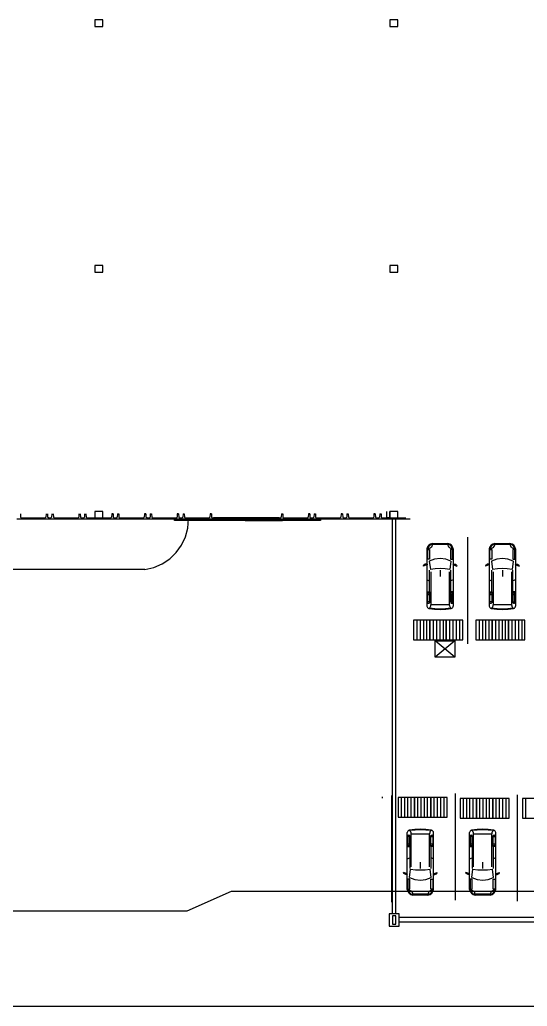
# Model space of a CAD drawing. Header units: metres. Extents: x 2 to 323, y -2 to 254.
# Drawn here: x 108.5 to 139.4, y 7.6 to 67.8 of the extents above; entities that cross this region are included whole.
import ezdxf

# ---------------------------------------------------------------- set-up
doc = ezdxf.new("R2010")
doc.units = ezdxf.units.M
for name, color, linetype in [('0-CARPINTERIA', 7, 'Continuous'), ('0-EST CORTE', 7, 'Continuous'), ('0-MUROS', 7, 'Continuous'), ('0-MUROS EXISTENTES', 7, 'Continuous'), ('0-PROYECCIONES', 7, 'Continuous'), ('0-VISTA-005', 7, 'Continuous'), ('0-VISTA-015', 7, 'Continuous'), ('00', 7, 'Continuous'), ('000 ALE LINEA DE CALLES', 7, 'Continuous'), ('EQ - Pallets', 7, 'Continuous'), ('PDF_2015_FC_1º Etapa_Columnas Nave', 7, 'Continuous')]:
    doc.layers.add(name, color=color, linetype=linetype)

msp = doc.modelspace()

# ---------------------------------------------------------------- linework, layer by layer
for p, q in [((133.653, 35.802), (134.578, 35.802)), ((133.653, 35.752), (134.578, 35.752)), ((137.453, 35.802), (138.378, 35.802)), ((137.453, 35.752), (138.378, 35.752)), ((133.313, 35.469), (133.313, 31.985)), ((134.918, 35.469), (134.918, 31.985)), ((137.113, 35.469), (137.113, 31.985)), ((138.718, 35.469), (138.718, 31.985)), ((133.337, 34.513), (133.091, 34.417)), ((133.452, 34.726), (133.52, 34.222)), ((134.779, 34.726), (134.711, 34.222)), ((134.894, 34.513), (135.141, 34.417)), ((137.137, 34.513), (136.891, 34.417)), ((137.252, 34.726), (137.32, 34.222)), ((138.579, 34.726), (138.511, 34.222)), ((138.694, 34.513), (138.941, 34.417)), ((133.471, 32.829), (133.471, 34.171)), ((133.555, 34.077), (133.555, 32.06)), ((134.116, 34.173), (134.116, 33.786)), ((134.676, 34.077), (134.676, 32.06)), ((134.76, 32.829), (134.76, 34.171)), ((137.271, 32.829), (137.271, 34.171)), ((137.355, 34.077), (137.355, 32.06)), ((137.916, 34.173), (137.916, 33.786)), ((138.476, 34.077), (138.476, 32.06)), ((138.56, 32.829), (138.56, 34.171)), ((133.313, 33.583), (133.471, 33.524)), ((134.918, 33.583), (134.76, 33.524)), ((137.113, 33.583), (137.271, 33.524)), ((138.718, 33.583), (138.56, 33.524)), ((133.337, 32.655), (133.337, 32.171)), ((133.471, 32.655), (133.471, 32.171)), ((134.76, 32.655), (134.76, 32.171)), ((137.137, 32.655), (137.137, 32.171)), ((137.271, 32.655), (137.271, 32.171)), ((138.56, 32.655), (138.56, 32.171)), ((134.676, 32.06), (133.555, 32.06)), ((138.476, 32.06), (137.355, 32.06)), ((133.492, 31.113), (132.492, 31.113)), ((132.492, 31.113), (132.492, 29.913)), ((132.692, 31.113), (132.692, 29.913)), ((132.892, 31.113), (132.892, 29.913)), ((133.092, 31.113), (133.092, 29.913)), ((133.292, 31.113), (133.292, 29.913)), ((133.492, 29.913), (133.492, 31.113)), ((134.492, 31.113), (133.492, 31.113)), ((133.492, 31.113), (133.492, 29.913)), ((133.692, 31.113), (133.692, 29.913)), ((133.892, 31.113), (133.892, 29.913)), ((134.092, 31.113), (134.092, 29.913)), ((134.292, 31.113), (134.292, 29.913)), ((134.492, 29.913), (134.492, 31.113)), ((135.492, 31.113), (134.492, 31.113)), ((134.492, 31.113), (134.492, 29.913)), ((134.692, 31.113), (134.692, 29.913)), ((134.892, 31.113), (134.892, 29.913)), ((135.092, 31.113), (135.092, 29.913)), ((135.292, 31.113), (135.292, 29.913)), ((135.492, 29.913), (135.492, 31.113)), ((137.292, 31.113), (136.292, 31.113)), ((136.292, 31.113), (136.292, 29.913)), ((136.492, 31.113), (136.492, 29.913)), ((136.692, 31.113), (136.692, 29.913)), ((136.892, 31.113), (136.892, 29.913)), ((137.092, 31.113), (137.092, 29.913)), ((137.292, 29.913), (137.292, 31.113)), ((138.292, 31.113), (137.292, 31.113)), ((137.292, 31.113), (137.292, 29.913)), ((137.492, 31.113), (137.492, 29.913)), ((137.692, 31.113), (137.692, 29.913)), ((137.892, 31.113), (137.892, 29.913)), ((138.092, 31.113), (138.092, 29.913)), ((138.292, 29.913), (138.292, 31.113)), ((139.292, 31.113), (138.292, 31.113)), ((138.292, 31.113), (138.292, 29.913)), ((138.492, 31.113), (138.492, 29.913)), ((138.692, 31.113), (138.692, 29.913)), ((138.892, 31.113), (138.892, 29.913)), ((139.092, 31.113), (139.092, 29.913)), ((139.292, 29.913), (139.292, 31.113)), ((132.492, 29.913), (133.492, 29.913)), ((133.492, 29.913), (134.492, 29.913)), ((134.492, 29.913), (135.492, 29.913)), ((136.292, 29.913), (137.292, 29.913)), ((137.292, 29.913), (138.292, 29.913)), ((138.292, 29.913), (139.292, 29.913)), ((131.553, 20.306), (131.553, 19.106)), ((132.553, 20.306), (131.553, 20.306)), ((131.753, 19.106), (131.753, 20.306)), ((131.953, 19.106), (131.953, 20.306)), ((132.153, 19.106), (132.153, 20.306)), ((132.353, 19.106), (132.353, 20.306)), ((132.553, 20.306), (132.553, 19.106)), ((133.553, 20.306), (132.553, 20.306)), ((132.553, 19.106), (132.553, 20.306)), ((132.753, 19.106), (132.753, 20.306)), ((132.953, 19.106), (132.953, 20.306)), ((133.153, 19.106), (133.153, 20.306)), ((133.353, 19.106), (133.353, 20.306)), ((133.553, 20.306), (133.553, 19.106)), ((134.553, 20.306), (133.553, 20.306)), ((133.553, 19.106), (133.553, 20.306)), ((133.753, 19.106), (133.753, 20.306)), ((133.953, 19.106), (133.953, 20.306)), ((134.153, 19.106), (134.153, 20.306)), ((134.353, 19.106), (134.353, 20.306)), ((134.553, 19.106), (134.553, 20.306)), ((135.336, 20.235), (135.336, 19.035)), ((136.336, 20.235), (135.336, 20.235)), ((135.536, 19.035), (135.536, 20.235)), ((135.736, 19.035), (135.736, 20.235)), ((135.936, 19.035), (135.936, 20.235)), ((136.136, 19.035), (136.136, 20.235)), ((136.336, 20.235), (136.336, 19.035)), ((137.336, 20.235), (136.336, 20.235)), ((136.336, 19.035), (136.336, 20.235)), ((136.536, 19.035), (136.536, 20.235)), ((136.736, 19.035), (136.736, 20.235)), ((136.936, 19.035), (136.936, 20.235)), ((137.136, 19.035), (137.136, 20.235)), ((137.336, 20.235), (137.336, 19.035)), ((138.336, 20.235), (137.336, 20.235)), ((137.336, 19.035), (137.336, 20.235)), ((137.536, 19.035), (137.536, 20.235)), ((137.736, 19.035), (137.736, 20.235)), ((137.936, 19.035), (137.936, 20.235)), ((138.136, 19.035), (138.136, 20.235)), ((138.336, 19.035), (138.336, 20.235)), ((139.136, 20.235), (139.136, 19.035)), ((140.136, 20.235), (139.136, 20.235)), ((139.336, 19.035), (139.336, 20.235)), ((131.553, 19.106), (132.553, 19.106)), ((132.553, 19.106), (133.553, 19.106)), ((133.553, 19.106), (134.553, 19.106)), ((135.336, 19.035), (136.336, 19.035)), ((136.336, 19.035), (137.336, 19.035)), ((137.336, 19.035), (138.336, 19.035)), ((139.136, 19.035), (140.136, 19.035)), ((132.11, 14.68), (132.11, 18.164)), ((132.352, 16.072), (132.352, 18.088)), ((132.352, 18.088), (133.473, 18.088)), ((133.473, 16.072), (133.473, 18.088)), ((133.715, 14.68), (133.715, 18.164)), ((135.91, 14.68), (135.91, 18.164)), ((136.152, 16.072), (136.152, 18.088)), ((136.152, 18.088), (137.273, 18.088)), ((137.273, 16.072), (137.273, 18.088)), ((137.515, 14.68), (137.515, 18.164)), ((132.268, 17.493), (132.268, 17.977)), ((133.557, 17.493), (133.557, 17.977)), ((133.691, 17.493), (133.691, 17.977)), ((136.068, 17.493), (136.068, 17.977)), ((137.357, 17.493), (137.357, 17.977)), ((137.491, 17.493), (137.491, 17.977)), ((132.268, 17.32), (132.268, 15.978)), ((133.557, 17.32), (133.557, 15.978)), ((136.068, 17.32), (136.068, 15.978)), ((137.357, 17.32), (137.357, 15.978)), ((132.11, 16.566), (132.268, 16.625)), ((132.912, 15.976), (132.912, 16.362)), ((133.715, 16.566), (133.557, 16.625)), ((135.91, 16.566), (136.068, 16.625)), ((136.712, 15.976), (136.712, 16.362)), ((137.515, 16.566), (137.357, 16.625)), ((132.134, 15.636), (131.887, 15.732)), ((132.249, 15.423), (132.317, 15.926)), ((133.576, 15.423), (133.508, 15.926)), ((133.691, 15.636), (133.937, 15.732)), ((135.934, 15.636), (135.687, 15.732)), ((136.049, 15.423), (136.117, 15.926)), ((137.376, 15.423), (137.308, 15.926)), ((137.491, 15.636), (137.737, 15.732)), ((133.375, 14.396), (132.45, 14.396)), ((133.375, 14.347), (132.45, 14.347)), ((137.175, 14.396), (136.25, 14.396)), ((137.175, 14.347), (136.25, 14.347)), ((131.609, 13.198), (131.009, 13.198)), ((131.009, 13.198), (131.009, 12.458)), ((131.609, 13.198), (131.009, 13.198)), ((131.009, 13.198), (131.009, 12.458)), ((131.609, 13.198), (131.009, 13.198)), ((131.009, 13.198), (131.009, 12.458)), ((131.609, 13.198), (131.009, 13.198)), ((131.009, 13.198), (131.009, 12.458)), ((131.609, 13.198), (131.009, 13.198)), ((131.009, 13.198), (131.009, 12.458)), ((131.609, 13.198), (131.009, 13.198)), ((131.009, 13.198), (131.009, 12.458)), ((131.609, 12.458), (131.609, 13.198)), ((131.609, 12.458), (131.609, 13.198)), ((131.609, 12.458), (131.609, 13.198)), ((131.609, 12.458), (131.609, 13.198)), ((131.609, 12.458), (131.609, 13.198)), ((131.609, 12.458), (131.609, 13.198)), ((131.009, 12.458), (131.609, 12.458)), ((131.009, 12.458), (131.609, 12.458)), ((131.009, 12.458), (131.609, 12.458)), ((131.009, 12.458), (131.609, 12.458)), ((131.009, 12.458), (131.609, 12.458)), ((131.009, 12.458), (131.609, 12.458))]:
    msp.add_line(p, q)
for points in [[(133.653, 35.802), (133.529, 35.765), (133.427, 35.693), (133.352, 35.592), (133.313, 35.469)], [(133.653, 35.752), (133.541, 35.717), (133.446, 35.652), (133.375, 35.562), (133.332, 35.453)], [(133.366, 35.522), (133.419, 35.518), (133.47, 35.525), (133.519, 35.542), (133.563, 35.571), (133.6, 35.608), (133.628, 35.652), (133.646, 35.7), (133.653, 35.752)], [(134.918, 35.469), (134.879, 35.592), (134.804, 35.693), (134.702, 35.765), (134.578, 35.802)], [(134.9, 35.453), (134.857, 35.562), (134.785, 35.652), (134.69, 35.717), (134.578, 35.752)], [(134.578, 35.752), (134.585, 35.7), (134.603, 35.652), (134.631, 35.608), (134.668, 35.571), (134.712, 35.542), (134.761, 35.525), (134.812, 35.518), (134.865, 35.522)], [(137.453, 35.802), (137.329, 35.765), (137.227, 35.693), (137.152, 35.592), (137.113, 35.469)], [(137.453, 35.752), (137.341, 35.717), (137.246, 35.652), (137.175, 35.562), (137.132, 35.453)], [(137.166, 35.522), (137.219, 35.518), (137.27, 35.525), (137.319, 35.542), (137.363, 35.571), (137.4, 35.608), (137.428, 35.652), (137.446, 35.7), (137.453, 35.752)], [(138.718, 35.469), (138.679, 35.592), (138.604, 35.693), (138.502, 35.765), (138.378, 35.802)], [(138.7, 35.453), (138.657, 35.562), (138.585, 35.652), (138.49, 35.717), (138.378, 35.752)], [(138.378, 35.752), (138.385, 35.7), (138.403, 35.652), (138.431, 35.608), (138.468, 35.571), (138.512, 35.542), (138.561, 35.525), (138.612, 35.518), (138.665, 35.522)], [(133.337, 34.513), (133.317, 34.535), (133.282, 34.547), (133.237, 34.546), (133.187, 34.533), (133.141, 34.509), (133.108, 34.479), (133.09, 34.447), (133.091, 34.417)], [(134.779, 34.726), (134.455, 34.847), (134.116, 34.888), (133.777, 34.847), (133.452, 34.726)], [(134.894, 34.513), (134.914, 34.535), (134.949, 34.547), (134.994, 34.546), (135.044, 34.533), (135.09, 34.509), (135.123, 34.479), (135.141, 34.447), (135.141, 34.417)], [(137.137, 34.513), (137.117, 34.535), (137.082, 34.547), (137.037, 34.546), (136.987, 34.533), (136.941, 34.509), (136.908, 34.479), (136.89, 34.447), (136.891, 34.417)], [(138.579, 34.726), (138.255, 34.847), (137.916, 34.888), (137.577, 34.847), (137.252, 34.726)], [(138.694, 34.513), (138.714, 34.535), (138.749, 34.547), (138.794, 34.546), (138.844, 34.533), (138.89, 34.509), (138.923, 34.479), (138.941, 34.447), (138.941, 34.417)], [(134.711, 34.222), (134.414, 34.259), (134.116, 34.271), (133.817, 34.259), (133.52, 34.222)], [(138.511, 34.222), (138.214, 34.259), (137.916, 34.271), (137.617, 34.259), (137.32, 34.222)], [(133.313, 32.757), (133.357, 32.763), (133.399, 32.777), (133.437, 32.8), (133.471, 32.829)], [(133.471, 32.655), (133.438, 32.669), (133.404, 32.673), (133.37, 32.669), (133.337, 32.655)], [(134.76, 32.829), (134.794, 32.8), (134.832, 32.777), (134.874, 32.763), (134.918, 32.757)], [(134.894, 32.655), (134.861, 32.669), (134.827, 32.673), (134.793, 32.669), (134.76, 32.655)], [(137.113, 32.757), (137.157, 32.763), (137.199, 32.777), (137.237, 32.8), (137.271, 32.829)], [(137.271, 32.655), (137.238, 32.669), (137.204, 32.673), (137.17, 32.669), (137.137, 32.655)], [(138.56, 32.829), (138.594, 32.8), (138.632, 32.777), (138.674, 32.763), (138.718, 32.757)], [(138.694, 32.655), (138.661, 32.669), (138.627, 32.673), (138.593, 32.669), (138.56, 32.655)], [(133.313, 31.985), (133.325, 31.937), (133.351, 31.895), (133.388, 31.863), (133.434, 31.843)], [(133.337, 32.171), (133.37, 32.158), (133.404, 32.154), (133.438, 32.158), (133.471, 32.171)], [(133.46, 31.87), (133.501, 31.907), (133.532, 31.953), (133.55, 32.005), (133.555, 32.06)], [(134.676, 32.06), (134.681, 32.005), (134.7, 31.953), (134.73, 31.907), (134.772, 31.87)], [(134.76, 32.171), (134.793, 32.158), (134.827, 32.154), (134.861, 32.158), (134.894, 32.171)], [(134.797, 31.843), (134.843, 31.863), (134.88, 31.895), (134.906, 31.937), (134.918, 31.985)], [(137.113, 31.985), (137.125, 31.937), (137.151, 31.895), (137.188, 31.863), (137.234, 31.843)], [(137.137, 32.171), (137.17, 32.158), (137.204, 32.154), (137.238, 32.158), (137.271, 32.171)], [(137.26, 31.87), (137.301, 31.907), (137.332, 31.953), (137.35, 32.005), (137.355, 32.06)], [(138.476, 32.06), (138.481, 32.005), (138.5, 31.953), (138.53, 31.907), (138.572, 31.87)], [(138.56, 32.171), (138.593, 32.158), (138.627, 32.154), (138.661, 32.158), (138.694, 32.171)], [(138.597, 31.843), (138.643, 31.863), (138.68, 31.895), (138.706, 31.937), (138.718, 31.985)], [(133.434, 31.843), (133.774, 31.792), (134.116, 31.776), (134.458, 31.792), (134.797, 31.843)], [(133.46, 31.87), (133.787, 31.833), (134.116, 31.821), (134.444, 31.833), (134.772, 31.87)], [(137.234, 31.843), (137.574, 31.792), (137.916, 31.776), (138.258, 31.792), (138.597, 31.843)], [(137.26, 31.87), (137.587, 31.833), (137.916, 31.821), (138.244, 31.833), (138.572, 31.87)], [(132.231, 18.306), (132.185, 18.286), (132.148, 18.254), (132.122, 18.212), (132.11, 18.164)], [(133.594, 18.306), (133.254, 18.356), (132.912, 18.373), (132.57, 18.356), (132.231, 18.306)], [(133.568, 18.279), (133.241, 18.315), (132.912, 18.328), (132.584, 18.315), (132.256, 18.279)], [(132.352, 18.088), (132.347, 18.144), (132.328, 18.196), (132.298, 18.241), (132.256, 18.279)], [(133.568, 18.279), (133.527, 18.241), (133.496, 18.196), (133.478, 18.144), (133.473, 18.088)], [(133.715, 18.164), (133.703, 18.212), (133.677, 18.254), (133.64, 18.286), (133.594, 18.306)], [(136.031, 18.306), (135.985, 18.286), (135.948, 18.254), (135.922, 18.212), (135.91, 18.164)], [(137.394, 18.306), (137.054, 18.356), (136.712, 18.373), (136.37, 18.356), (136.031, 18.306)], [(137.368, 18.279), (137.041, 18.315), (136.712, 18.328), (136.384, 18.315), (136.056, 18.279)], [(136.152, 18.088), (136.147, 18.144), (136.128, 18.196), (136.098, 18.241), (136.056, 18.279)], [(137.368, 18.279), (137.327, 18.241), (137.296, 18.196), (137.278, 18.144), (137.273, 18.088)], [(137.515, 18.164), (137.503, 18.212), (137.477, 18.254), (137.44, 18.286), (137.394, 18.306)], [(132.268, 17.977), (132.235, 17.991), (132.201, 17.995), (132.167, 17.991), (132.134, 17.977)], [(132.134, 17.493), (132.167, 17.48), (132.201, 17.476), (132.235, 17.48), (132.268, 17.493)], [(133.691, 17.977), (133.658, 17.991), (133.624, 17.995), (133.589, 17.991), (133.557, 17.977)], [(133.557, 17.493), (133.589, 17.48), (133.624, 17.476), (133.658, 17.48), (133.691, 17.493)], [(136.068, 17.977), (136.035, 17.991), (136.001, 17.995), (135.967, 17.991), (135.934, 17.977)], [(135.934, 17.493), (135.967, 17.48), (136.001, 17.476), (136.035, 17.48), (136.068, 17.493)], [(137.491, 17.977), (137.458, 17.991), (137.424, 17.995), (137.389, 17.991), (137.357, 17.977)], [(137.357, 17.493), (137.389, 17.48), (137.424, 17.476), (137.458, 17.48), (137.491, 17.493)], [(132.268, 17.32), (132.234, 17.349), (132.196, 17.371), (132.154, 17.386), (132.11, 17.392)], [(133.715, 17.392), (133.671, 17.386), (133.629, 17.371), (133.591, 17.349), (133.557, 17.32)], [(136.068, 17.32), (136.034, 17.349), (135.996, 17.371), (135.954, 17.386), (135.91, 17.392)], [(137.515, 17.392), (137.471, 17.386), (137.429, 17.371), (137.391, 17.349), (137.357, 17.32)], [(132.134, 15.636), (132.114, 15.613), (132.079, 15.602), (132.034, 15.603), (131.984, 15.616), (131.938, 15.64), (131.905, 15.67), (131.887, 15.702), (131.887, 15.732)], [(132.317, 15.926), (132.614, 15.89), (132.912, 15.878), (133.211, 15.89), (133.508, 15.926)], [(133.691, 15.636), (133.711, 15.613), (133.746, 15.602), (133.791, 15.603), (133.841, 15.616), (133.887, 15.64), (133.92, 15.67), (133.938, 15.702), (133.937, 15.732)], [(135.934, 15.636), (135.914, 15.613), (135.879, 15.602), (135.834, 15.603), (135.784, 15.616), (135.738, 15.64), (135.705, 15.67), (135.687, 15.702), (135.687, 15.732)], [(136.117, 15.926), (136.414, 15.89), (136.712, 15.878), (137.011, 15.89), (137.308, 15.926)], [(137.491, 15.636), (137.511, 15.613), (137.546, 15.602), (137.591, 15.603), (137.641, 15.616), (137.687, 15.64), (137.72, 15.67), (137.738, 15.702), (137.737, 15.732)], [(132.249, 15.423), (132.573, 15.302), (132.912, 15.261), (133.251, 15.302), (133.576, 15.423)], [(136.049, 15.423), (136.373, 15.302), (136.712, 15.261), (137.051, 15.302), (137.376, 15.423)], [(132.11, 14.68), (132.149, 14.557), (132.224, 14.456), (132.326, 14.384), (132.45, 14.347)], [(132.128, 14.696), (132.171, 14.587), (132.243, 14.497), (132.338, 14.432), (132.45, 14.396)], [(132.45, 14.396), (132.443, 14.448), (132.425, 14.497), (132.397, 14.541), (132.36, 14.578), (132.316, 14.606), (132.267, 14.624), (132.216, 14.631), (132.163, 14.627)], [(133.375, 14.396), (133.487, 14.432), (133.582, 14.497), (133.653, 14.587), (133.696, 14.696)], [(133.375, 14.347), (133.499, 14.384), (133.601, 14.456), (133.676, 14.557), (133.715, 14.68)], [(133.662, 14.627), (133.609, 14.631), (133.558, 14.624), (133.509, 14.606), (133.465, 14.578), (133.428, 14.541), (133.4, 14.497), (133.382, 14.448), (133.375, 14.396)], [(135.91, 14.68), (135.949, 14.557), (136.024, 14.456), (136.126, 14.384), (136.25, 14.347)], [(135.928, 14.696), (135.971, 14.587), (136.043, 14.497), (136.138, 14.432), (136.25, 14.396)], [(136.25, 14.396), (136.243, 14.448), (136.225, 14.497), (136.197, 14.541), (136.16, 14.578), (136.116, 14.606), (136.067, 14.624), (136.016, 14.631), (135.963, 14.627)], [(137.175, 14.396), (137.287, 14.432), (137.382, 14.497), (137.453, 14.587), (137.496, 14.696)], [(137.175, 14.347), (137.299, 14.384), (137.401, 14.456), (137.476, 14.557), (137.515, 14.68)], [(137.462, 14.627), (137.409, 14.631), (137.358, 14.624), (137.309, 14.606), (137.265, 14.578), (137.228, 14.541), (137.2, 14.497), (137.182, 14.448), (137.175, 14.396)]]:
    msp.add_lwpolyline(points)
for points in [[(133.476, 35.444), (133.476, 34.836), (133.356, 34.836), (133.356, 35.444), (133.476, 35.444)], [(134.756, 35.444), (134.756, 34.836), (134.876, 34.836), (134.876, 35.444), (134.756, 35.444)], [(137.276, 35.444), (137.276, 34.836), (137.156, 34.836), (137.156, 35.444), (137.276, 35.444)], [(138.556, 35.444), (138.556, 34.836), (138.676, 34.836), (138.676, 35.444), (138.556, 35.444)], [(133.476, 32.844), (133.476, 32.236), (133.356, 32.236), (133.356, 32.844), (133.476, 32.844)], [(134.756, 32.844), (134.756, 32.236), (134.876, 32.236), (134.876, 32.844), (134.756, 32.844)], [(137.276, 32.844), (137.276, 32.236), (137.156, 32.236), (137.156, 32.844), (137.276, 32.844)], [(138.556, 32.844), (138.556, 32.236), (138.676, 32.236), (138.676, 32.844), (138.556, 32.844)], [(132.272, 17.305), (132.272, 17.912), (132.152, 17.912), (132.152, 17.305), (132.272, 17.305)], [(133.552, 17.305), (133.552, 17.912), (133.672, 17.912), (133.672, 17.305), (133.552, 17.305)], [(136.072, 17.305), (136.072, 17.912), (135.952, 17.912), (135.952, 17.305), (136.072, 17.305)], [(137.352, 17.305), (137.352, 17.912), (137.472, 17.912), (137.472, 17.305), (137.352, 17.305)], [(132.272, 14.705), (132.272, 15.312), (132.152, 15.312), (132.152, 14.705), (132.272, 14.705)], [(133.552, 14.705), (133.552, 15.312), (133.672, 15.312), (133.672, 14.705), (133.552, 14.705)], [(136.072, 14.705), (136.072, 15.312), (135.952, 15.312), (135.952, 14.705), (136.072, 14.705)], [(137.352, 14.705), (137.352, 15.312), (137.472, 15.312), (137.472, 14.705), (137.352, 14.705)]]:
    msp.add_lwpolyline(points, close=True)
at = {"layer": '0-CARPINTERIA'}
for points in [[(122.221, 37.201), (120.096, 37.201), (120.096, 37.241), (122.221, 37.241), (122.221, 37.201)], [(122.221, 37.201), (124.496, 37.201), (124.496, 37.241), (122.221, 37.241), (122.221, 37.201)], [(122.221, 37.201), (124.496, 37.201), (124.496, 37.241), (122.221, 37.241), (122.221, 37.201)]]:
    msp.add_lwpolyline(points, close=True, dxfattribs=at)
at = {"layer": '0-EST CORTE'}
for p, q in [((113.546, 52.761), (113.046, 52.761)), ((113.046, 52.761), (113.046, 52.361)), ((113.546, 52.761), (113.046, 52.761)), ((113.046, 52.761), (113.046, 52.361)), ((113.546, 52.361), (113.546, 52.761)), ((113.546, 52.361), (113.546, 52.761)), ((113.046, 52.361), (113.546, 52.361)), ((113.046, 52.361), (113.546, 52.361)), ((131.046, 37.361), (130.846, 37.361))]:
    msp.add_line(p, q, dxfattribs=at)
for points in [[(113.046, 67.361), (113.546, 67.361), (113.546, 67.761), (113.046, 67.761), (113.046, 67.361)], [(113.046, 67.361), (113.546, 67.361), (113.546, 67.761), (113.046, 67.761), (113.046, 67.361)], [(113.046, 67.361), (113.546, 67.361), (113.546, 67.761), (113.046, 67.761), (113.046, 67.361)], [(113.046, 67.361), (113.546, 67.361), (113.546, 67.761), (113.046, 67.761), (113.046, 67.361)], [(113.046, 67.361), (113.546, 67.361), (113.546, 67.761), (113.046, 67.761), (113.046, 67.361)], [(131.046, 67.361), (131.546, 67.361), (131.546, 67.761), (131.046, 67.761), (131.046, 67.361)], [(131.046, 67.361), (131.546, 67.361), (131.546, 67.761), (131.046, 67.761), (131.046, 67.361)], [(131.046, 67.361), (131.546, 67.361), (131.546, 67.761), (131.046, 67.761), (131.046, 67.361)], [(131.046, 67.361), (131.546, 67.361), (131.546, 67.761), (131.046, 67.761), (131.046, 67.361)], [(131.046, 67.361), (131.546, 67.361), (131.546, 67.761), (131.046, 67.761), (131.046, 67.361)], [(113.046, 52.361), (113.546, 52.361), (113.546, 52.761), (113.046, 52.761), (113.046, 52.361)], [(113.046, 52.361), (113.546, 52.361), (113.546, 52.761), (113.046, 52.761), (113.046, 52.361)], [(113.046, 52.361), (113.546, 52.361), (113.546, 52.761), (113.046, 52.761), (113.046, 52.361)], [(113.046, 52.361), (113.546, 52.361), (113.546, 52.761), (113.046, 52.761), (113.046, 52.361)], [(113.046, 52.361), (113.546, 52.361), (113.546, 52.761), (113.046, 52.761), (113.046, 52.361)], [(113.046, 52.361), (113.546, 52.361), (113.546, 52.761), (113.046, 52.761), (113.046, 52.361)], [(113.046, 52.361), (113.546, 52.361), (113.546, 52.761), (113.046, 52.761), (113.046, 52.361)], [(131.046, 52.361), (131.546, 52.361), (131.546, 52.761), (131.046, 52.761), (131.046, 52.361)], [(131.046, 52.361), (131.546, 52.361), (131.546, 52.761), (131.046, 52.761), (131.046, 52.361)], [(131.046, 52.361), (131.546, 52.361), (131.546, 52.761), (131.046, 52.761), (131.046, 52.361)], [(131.046, 52.361), (131.546, 52.361), (131.546, 52.761), (131.046, 52.761), (131.046, 52.361)], [(131.046, 52.361), (131.546, 52.361), (131.546, 52.761), (131.046, 52.761), (131.046, 52.361)], [(113.046, 37.361), (113.546, 37.361), (113.546, 37.761), (113.046, 37.761), (113.046, 37.361)], [(113.046, 37.361), (113.546, 37.361), (113.546, 37.761), (113.046, 37.761), (113.046, 37.361)], [(113.046, 37.361), (113.546, 37.361), (113.546, 37.761), (113.046, 37.761), (113.046, 37.361)], [(113.046, 37.361), (113.546, 37.361), (113.546, 37.761), (113.046, 37.761), (113.046, 37.361)], [(113.046, 37.361), (113.546, 37.361), (113.546, 37.761), (113.046, 37.761), (113.046, 37.361)], [(131.046, 37.361), (131.546, 37.361), (131.546, 37.761), (131.046, 37.761), (131.046, 37.361)], [(131.046, 37.361), (131.546, 37.361), (131.546, 37.761), (131.046, 37.761), (131.046, 37.361)], [(131.046, 37.361), (131.546, 37.361), (131.546, 37.761), (131.046, 37.761), (131.046, 37.361)], [(131.046, 37.361), (131.546, 37.361), (131.546, 37.761), (131.046, 37.761), (131.046, 37.361)], [(131.046, 37.361), (131.546, 37.361), (131.546, 37.761), (131.046, 37.761), (131.046, 37.361)]]:
    msp.add_lwpolyline(points, close=True, dxfattribs=at)
at = {"layer": '0-MUROS'}
msp.add_line((131.146, 67.761), (131.046, 67.761), dxfattribs=at)
msp.add_line((131.146, 67.761), (131.046, 67.761), dxfattribs=at)
at = {"layer": '0-MUROS EXISTENTES'}
for p, q in [((131.046, 67.761), (131.046, 67.764)), ((108.511, 37.611), (108.523, 37.401)), ((108.511, 37.611), (108.523, 37.401)), ((108.523, 37.401), (108.566, 37.361)), ((108.523, 37.401), (108.566, 37.361)), ((108.566, 37.361), (110.026, 37.361)), ((108.566, 37.361), (110.026, 37.361)), ((110.068, 37.401), (110.026, 37.361)), ((110.068, 37.401), (110.026, 37.361)), ((110.081, 37.611), (110.068, 37.401)), ((110.081, 37.611), (110.068, 37.401)), ((110.161, 37.611), (110.173, 37.401)), ((110.161, 37.611), (110.173, 37.401)), ((110.216, 37.361), (110.173, 37.401)), ((110.216, 37.361), (110.173, 37.401)), ((110.216, 37.361), (110.296, 37.361)), ((110.216, 37.361), (110.296, 37.361)), ((110.296, 37.311), (110.296, 37.361)), ((110.296, 37.361), (110.376, 37.361)), ((110.296, 37.311), (110.296, 37.361)), ((110.296, 37.311), (110.296, 37.361)), ((110.296, 37.361), (110.376, 37.361)), ((110.296, 37.311), (110.296, 37.361)), ((110.376, 37.361), (110.418, 37.401)), ((110.376, 37.361), (110.418, 37.401)), ((110.431, 37.611), (110.418, 37.401)), ((110.431, 37.611), (110.418, 37.401)), ((110.511, 37.611), (110.523, 37.401)), ((110.511, 37.611), (110.523, 37.401)), ((110.523, 37.401), (110.566, 37.361)), ((110.523, 37.401), (110.566, 37.361)), ((110.566, 37.361), (112.026, 37.361)), ((110.566, 37.361), (112.026, 37.361)), ((112.068, 37.401), (112.026, 37.361)), ((112.068, 37.401), (112.026, 37.361)), ((112.081, 37.611), (112.068, 37.401)), ((112.081, 37.611), (112.068, 37.401)), ((112.161, 37.611), (112.173, 37.401)), ((112.161, 37.611), (112.173, 37.401)), ((112.216, 37.361), (112.173, 37.401)), ((112.216, 37.361), (112.173, 37.401)), ((112.216, 37.361), (112.296, 37.361)), ((112.216, 37.361), (112.296, 37.361)), ((112.296, 37.311), (112.296, 37.361)), ((112.296, 37.311), (112.296, 37.361)), ((112.296, 37.361), (112.376, 37.361)), ((112.296, 37.311), (112.296, 37.361)), ((112.296, 37.311), (112.296, 37.361)), ((112.296, 37.361), (112.376, 37.361)), ((112.376, 37.361), (112.418, 37.401)), ((112.376, 37.361), (112.418, 37.401)), ((112.431, 37.611), (112.418, 37.401)), ((112.431, 37.611), (112.418, 37.401)), ((112.511, 37.611), (112.523, 37.401)), ((112.511, 37.611), (112.523, 37.401)), ((112.523, 37.401), (112.566, 37.361)), ((112.523, 37.401), (112.566, 37.361)), ((112.566, 37.361), (114.026, 37.361)), ((112.566, 37.361), (114.026, 37.361)), ((114.068, 37.401), (114.026, 37.361)), ((114.068, 37.401), (114.026, 37.361)), ((114.081, 37.611), (114.068, 37.401)), ((114.081, 37.611), (114.068, 37.401)), ((114.161, 37.611), (114.081, 37.611)), ((114.161, 37.611), (114.081, 37.611)), ((114.161, 37.611), (114.173, 37.401)), ((114.161, 37.611), (114.173, 37.401)), ((114.216, 37.361), (114.173, 37.401)), ((114.216, 37.361), (114.173, 37.401)), ((114.216, 37.361), (114.296, 37.361)), ((114.216, 37.361), (114.296, 37.361)), ((114.296, 37.311), (114.296, 37.361)), ((114.296, 37.361), (114.376, 37.361)), ((114.296, 37.311), (114.296, 37.361)), ((114.296, 37.311), (114.296, 37.361)), ((114.296, 37.361), (114.376, 37.361)), ((114.296, 37.311), (114.296, 37.361)), ((114.376, 37.361), (114.418, 37.401)), ((114.376, 37.361), (114.418, 37.401)), ((114.431, 37.611), (114.418, 37.401)), ((114.431, 37.611), (114.418, 37.401)), ((114.431, 37.611), (114.511, 37.611)), ((114.431, 37.611), (114.511, 37.611)), ((114.511, 37.611), (114.523, 37.401)), ((114.511, 37.611), (114.523, 37.401)), ((114.523, 37.401), (114.566, 37.361)), ((114.523, 37.401), (114.566, 37.361)), ((114.566, 37.361), (116.026, 37.361)), ((114.566, 37.361), (116.026, 37.361)), ((116.068, 37.401), (116.026, 37.361)), ((116.068, 37.401), (116.026, 37.361)), ((116.081, 37.611), (116.068, 37.401)), ((116.081, 37.611), (116.068, 37.401)), ((116.161, 37.611), (116.081, 37.611)), ((116.161, 37.611), (116.081, 37.611)), ((116.161, 37.611), (116.173, 37.401)), ((116.161, 37.611), (116.173, 37.401)), ((116.216, 37.361), (116.173, 37.401)), ((116.216, 37.361), (116.173, 37.401)), ((116.216, 37.361), (116.296, 37.361)), ((116.216, 37.361), (116.296, 37.361)), ((116.296, 37.311), (116.296, 37.361)), ((116.296, 37.361), (116.376, 37.361)), ((116.296, 37.311), (116.296, 37.361)), ((116.296, 37.311), (116.296, 37.361)), ((116.296, 37.361), (116.376, 37.361)), ((116.296, 37.311), (116.296, 37.361)), ((116.376, 37.361), (116.418, 37.401)), ((116.376, 37.361), (116.418, 37.401)), ((116.431, 37.611), (116.418, 37.401)), ((116.431, 37.611), (116.418, 37.401)), ((116.431, 37.611), (116.511, 37.611)), ((116.431, 37.611), (116.511, 37.611)), ((116.511, 37.611), (116.523, 37.401)), ((116.511, 37.611), (116.523, 37.401)), ((116.523, 37.401), (116.566, 37.361)), ((116.523, 37.401), (116.566, 37.361)), ((116.566, 37.361), (118.026, 37.361)), ((116.566, 37.361), (118.026, 37.361)), ((118.068, 37.401), (118.026, 37.361)), ((118.068, 37.401), (118.026, 37.361)), ((118.081, 37.611), (118.068, 37.401)), ((118.081, 37.611), (118.068, 37.401)), ((118.161, 37.611), (118.081, 37.611)), ((118.161, 37.611), (118.081, 37.611)), ((118.161, 37.611), (118.173, 37.401)), ((118.161, 37.611), (118.173, 37.401)), ((118.216, 37.361), (118.173, 37.401)), ((118.216, 37.361), (118.173, 37.401)), ((118.216, 37.361), (118.296, 37.361)), ((118.216, 37.361), (118.296, 37.361)), ((118.296, 37.311), (118.296, 37.361)), ((118.296, 37.361), (118.376, 37.361)), ((118.296, 37.311), (118.296, 37.361)), ((118.296, 37.311), (118.296, 37.361)), ((118.296, 37.361), (118.376, 37.361)), ((118.296, 37.311), (118.296, 37.361)), ((118.376, 37.361), (118.418, 37.401)), ((118.376, 37.361), (118.418, 37.401)), ((118.431, 37.611), (118.418, 37.401)), ((118.431, 37.611), (118.418, 37.401)), ((118.431, 37.611), (118.511, 37.611)), ((118.431, 37.611), (118.511, 37.611)), ((118.511, 37.611), (118.523, 37.401)), ((118.511, 37.611), (118.523, 37.401)), ((118.523, 37.401), (118.566, 37.361)), ((118.523, 37.401), (118.566, 37.361)), ((118.566, 37.361), (120.026, 37.361)), ((118.566, 37.361), (120.026, 37.361)), ((120.068, 37.401), (120.026, 37.361)), ((120.068, 37.401), (120.026, 37.361)), ((120.081, 37.611), (120.068, 37.401)), ((120.081, 37.611), (120.068, 37.401)), ((120.161, 37.611), (120.081, 37.611)), ((120.161, 37.611), (120.081, 37.611)), ((120.161, 37.611), (120.173, 37.401)), ((120.161, 37.611), (120.173, 37.401)), ((120.216, 37.361), (120.173, 37.401)), ((120.216, 37.361), (120.173, 37.401)), ((120.216, 37.361), (120.296, 37.361)), ((120.216, 37.361), (120.296, 37.361)), ((120.296, 37.311), (120.296, 37.361)), ((120.296, 37.311), (120.296, 37.361)), ((120.296, 37.311), (120.296, 37.361)), ((120.296, 37.311), (120.296, 37.361)), ((124.296, 37.361), (120.296, 37.361)), ((124.296, 37.311), (124.296, 37.361)), ((124.296, 37.361), (124.376, 37.361)), ((124.296, 37.311), (124.296, 37.361)), ((124.296, 37.361), (124.376, 37.361)), ((124.376, 37.361), (124.418, 37.401)), ((124.376, 37.361), (124.418, 37.401)), ((124.431, 37.611), (124.418, 37.401)), ((124.431, 37.611), (124.418, 37.401)), ((124.431, 37.611), (124.511, 37.611)), ((124.431, 37.611), (124.511, 37.611)), ((124.511, 37.611), (124.523, 37.401)), ((124.511, 37.611), (124.523, 37.401)), ((124.523, 37.401), (124.566, 37.361)), ((124.523, 37.401), (124.566, 37.361)), ((124.566, 37.361), (126.026, 37.361)), ((124.566, 37.361), (126.026, 37.361)), ((126.068, 37.401), (126.026, 37.361)), ((126.068, 37.401), (126.026, 37.361)), ((126.081, 37.611), (126.068, 37.401)), ((126.081, 37.611), (126.068, 37.401)), ((126.161, 37.611), (126.081, 37.611)), ((126.161, 37.611), (126.081, 37.611)), ((126.161, 37.611), (126.173, 37.401)), ((126.161, 37.611), (126.173, 37.401)), ((126.216, 37.361), (126.173, 37.401)), ((126.216, 37.361), (126.173, 37.401)), ((126.216, 37.361), (126.296, 37.361)), ((126.216, 37.361), (126.296, 37.361)), ((126.296, 37.311), (126.296, 37.361)), ((126.296, 37.361), (126.376, 37.361)), ((126.296, 37.311), (126.296, 37.361)), ((126.296, 37.311), (126.296, 37.361)), ((126.296, 37.361), (126.376, 37.361)), ((126.296, 37.311), (126.296, 37.361)), ((126.376, 37.361), (126.418, 37.401)), ((126.376, 37.361), (126.418, 37.401)), ((126.431, 37.611), (126.418, 37.401)), ((126.431, 37.611), (126.418, 37.401)), ((126.431, 37.611), (126.511, 37.611)), ((126.431, 37.611), (126.511, 37.611)), ((126.511, 37.611), (126.523, 37.401)), ((126.511, 37.611), (126.523, 37.401)), ((126.523, 37.401), (126.566, 37.361)), ((126.523, 37.401), (126.566, 37.361)), ((126.566, 37.361), (128.026, 37.361)), ((126.566, 37.361), (128.026, 37.361)), ((128.068, 37.401), (128.026, 37.361)), ((128.068, 37.401), (128.026, 37.361)), ((128.081, 37.611), (128.068, 37.401)), ((128.081, 37.611), (128.068, 37.401)), ((128.161, 37.611), (128.081, 37.611)), ((128.161, 37.611), (128.081, 37.611)), ((128.161, 37.611), (128.173, 37.401)), ((128.161, 37.611), (128.173, 37.401)), ((128.216, 37.361), (128.173, 37.401)), ((128.216, 37.361), (128.173, 37.401)), ((128.216, 37.361), (128.296, 37.361)), ((128.216, 37.361), (128.296, 37.361)), ((128.296, 37.311), (128.296, 37.361)), ((128.296, 37.311), (128.296, 37.361)), ((128.296, 37.361), (128.376, 37.361)), ((128.296, 37.311), (128.296, 37.361)), ((128.296, 37.311), (128.296, 37.361)), ((128.296, 37.361), (128.376, 37.361)), ((128.376, 37.361), (128.418, 37.401)), ((128.376, 37.361), (128.418, 37.401)), ((128.431, 37.611), (128.418, 37.401)), ((128.431, 37.611), (128.418, 37.401)), ((128.431, 37.611), (128.511, 37.611)), ((128.431, 37.611), (128.511, 37.611)), ((128.511, 37.611), (128.523, 37.401)), ((128.511, 37.611), (128.523, 37.401)), ((128.523, 37.401), (128.566, 37.361)), ((128.523, 37.401), (128.566, 37.361)), ((128.566, 37.361), (130.026, 37.361)), ((128.566, 37.361), (130.026, 37.361)), ((130.068, 37.401), (130.026, 37.361)), ((130.068, 37.401), (130.026, 37.361)), ((130.081, 37.611), (130.068, 37.401)), ((130.081, 37.611), (130.068, 37.401)), ((130.161, 37.611), (130.081, 37.611)), ((130.161, 37.611), (130.081, 37.611)), ((130.161, 37.611), (130.173, 37.401)), ((130.161, 37.611), (130.173, 37.401)), ((130.216, 37.361), (130.173, 37.401)), ((130.216, 37.361), (130.173, 37.401)), ((130.216, 37.361), (130.296, 37.361)), ((130.216, 37.361), (130.296, 37.361)), ((130.296, 37.311), (130.296, 37.361)), ((130.296, 37.361), (130.376, 37.361)), ((130.296, 37.311), (130.296, 37.361)), ((130.296, 37.311), (130.296, 37.361)), ((130.296, 37.361), (130.376, 37.361)), ((130.296, 37.311), (130.296, 37.361)), ((130.376, 37.361), (130.418, 37.401)), ((130.376, 37.361), (130.418, 37.401)), ((130.431, 37.611), (130.418, 37.401)), ((130.431, 37.611), (130.418, 37.401)), ((130.431, 37.611), (130.511, 37.611)), ((130.431, 37.611), (130.511, 37.611)), ((130.511, 37.611), (130.523, 37.401)), ((130.511, 37.611), (130.523, 37.401)), ((130.523, 37.401), (130.566, 37.361)), ((130.523, 37.401), (130.566, 37.361)), ((130.566, 37.361), (132.026, 37.361)), ((130.566, 37.361), (132.026, 37.361)), ((130.846, 37.761), (130.846, 37.361)), ((130.846, 37.361), (131.046, 37.361)), ((131.046, 37.361), (131.046, 37.761)), ((108.296, 37.311), (110.296, 37.311)), ((108.296, 37.311), (110.296, 37.311)), ((110.296, 37.311), (112.296, 37.311)), ((110.296, 37.311), (112.296, 37.311)), ((112.296, 37.311), (114.296, 37.311)), ((112.296, 37.311), (114.296, 37.311)), ((114.296, 37.311), (116.296, 37.311)), ((114.296, 37.311), (116.296, 37.311)), ((116.296, 37.311), (118.296, 37.311)), ((116.296, 37.311), (118.296, 37.311)), ((118.296, 37.311), (120.296, 37.311)), ((118.296, 37.311), (120.296, 37.311)), ((120.296, 37.311), (124.3, 37.311)), ((124.296, 37.311), (126.296, 37.311)), ((124.296, 37.311), (126.296, 37.311)), ((126.296, 37.311), (128.296, 37.311)), ((126.296, 37.311), (128.296, 37.311)), ((128.296, 37.311), (130.296, 37.311)), ((128.296, 37.311), (130.296, 37.311)), ((130.296, 37.311), (132.296, 37.311)), ((130.296, 37.311), (132.296, 37.311)), ((131.409, 13.078), (131.209, 13.078)), ((131.209, 13.078), (131.209, 12.578)), ((131.409, 13.078), (131.209, 13.078)), ((131.209, 13.078), (131.209, 12.578)), ((131.409, 13.078), (131.209, 13.078)), ((131.209, 13.078), (131.209, 12.578)), ((131.409, 13.078), (131.209, 13.078)), ((131.209, 13.078), (131.209, 12.578)), ((131.409, 13.078), (131.209, 13.078)), ((131.209, 13.078), (131.209, 12.578)), ((131.409, 13.078), (131.209, 13.078)), ((131.209, 13.078), (131.209, 12.578)), ((131.409, 12.578), (131.409, 13.078)), ((131.409, 12.578), (131.409, 13.078)), ((131.409, 12.578), (131.409, 13.078)), ((131.409, 12.578), (131.409, 13.078)), ((131.409, 12.578), (131.409, 13.078)), ((131.409, 12.578), (131.409, 13.078)), ((131.209, 12.578), (131.409, 12.578)), ((131.209, 12.578), (131.409, 12.578)), ((131.209, 12.578), (131.409, 12.578)), ((131.209, 12.578), (131.409, 12.578)), ((131.209, 12.578), (131.409, 12.578)), ((131.209, 12.578), (131.409, 12.578))]:
    msp.add_line(p, q, dxfattribs=at)
at = {"layer": '0-PROYECCIONES'}
for p, q in [((131.196, 37.311), (131.196, 13.198)), ((131.196, 37.311), (131.196, 13.198)), ((131.396, 37.311), (131.396, 13.198)), ((131.396, 37.311), (131.396, 13.198)), ((149.009, 12.968), (131.609, 12.968)), ((149.009, 12.968), (131.609, 12.968)), ((149.009, 12.688), (131.609, 12.688)), ((149.009, 12.688), (131.609, 12.688))]:
    msp.add_line(p, q, dxfattribs=at)
msp.add_lwpolyline([(126.821, 37.201), (117.921, 37.201), (117.921, 37.311), (126.821, 37.311), (126.821, 37.201)], close=True, dxfattribs=at)
msp.add_lwpolyline([(126.821, 37.201), (117.921, 37.201), (117.921, 37.311), (126.821, 37.311), (126.821, 37.201)], close=True, dxfattribs=at)
at = {"layer": '0-VISTA-005'}
msp.add_line((116.107, 34.21), (67.259, 34.21), dxfattribs=at)
msp.add_lwpolyline([(116.097, 34.208), (116.655, 34.341), (117.167, 34.566), (117.623, 34.875), (118.016, 35.257), (118.336, 35.702), (118.574, 36.199), (118.722, 36.738), (118.771, 37.31)], dxfattribs=at)
at = {"layer": '0-VISTA-015'}
for p, q in [((121.37, 14.561), (118.666, 13.361)), ((121.37, 14.561), (118.666, 13.361)), ((167.596, 14.561), (121.37, 14.561)), ((167.596, 14.561), (121.37, 14.561)), ((118.666, 13.361), (100.546, 13.361)), ((118.666, 13.361), (100.546, 13.361))]:
    msp.add_line(p, q, dxfattribs=at)
at = {"layer": '00'}
msp.add_line((37.856, 7.561), (192.761, 7.561), dxfattribs=at)
msp.add_line((37.856, 7.561), (192.761, 7.561), dxfattribs=at)
at = {"layer": '000 ALE LINEA DE CALLES'}
for p, q in [((135.805, 29.681), (135.805, 36.181)), ((135.805, 29.681), (135.805, 36.181)), ((135.04, 20.539), (135.04, 14.039)), ((135.04, 20.539), (135.04, 14.039)), ((131.144, 20.423), (131.144, 13.923)), ((138.823, 20.468), (138.823, 13.968)), ((138.823, 20.468), (138.823, 13.968))]:
    msp.add_line(p, q, dxfattribs=at)
at = {"layer": 'EQ - Pallets'}
for p, q in [((135.019, 28.867), (133.819, 29.867)), ((135.019, 29.867), (133.819, 28.867))]:
    msp.add_line(p, q, dxfattribs=at)
msp.add_lwpolyline([(135.019, 28.867), (133.819, 28.867), (133.819, 29.867), (135.019, 29.867), (135.019, 28.867)], close=True, dxfattribs=at)
at = {"layer": 'PDF_2015_FC_1º Etapa_Columnas Nave'}
msp.add_lwpolyline([(130.569, 20.307), (130.611, 20.307), (130.569, 20.307)], close=True, dxfattribs=at)

doc.saveas('drawing.dxf')
